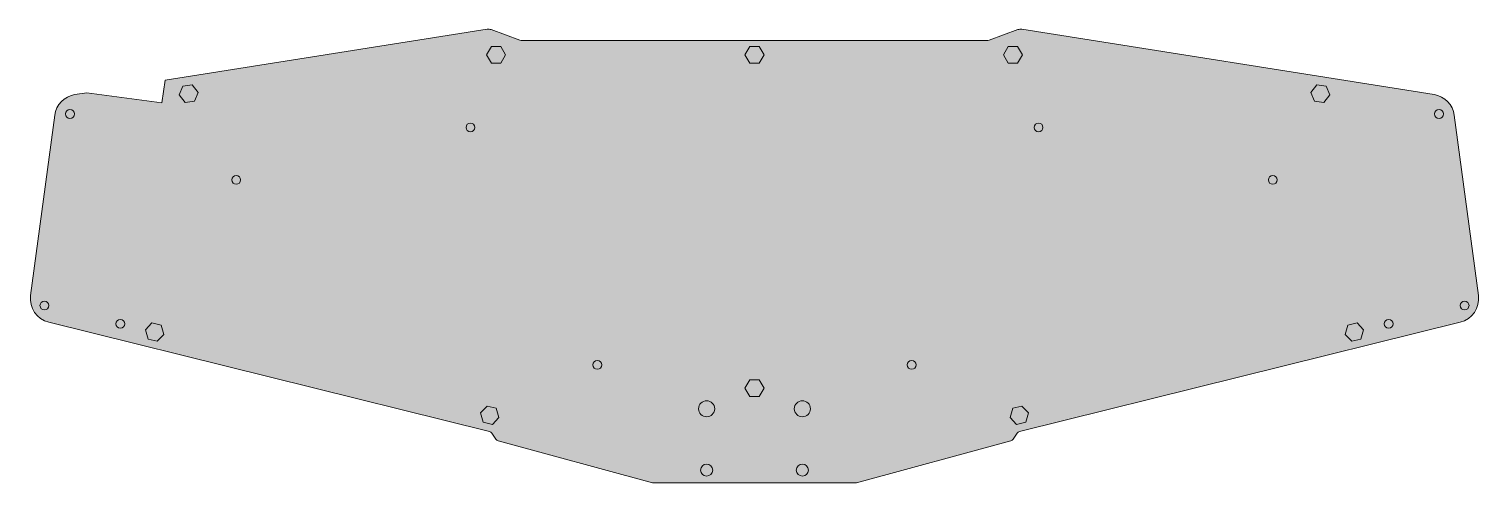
# Model space of a CAD drawing. Header units: millimetres. Extents: x -180 to 180, y -114 to -1.
import ezdxf

# ---------------------------------------------------------------- set-up
doc = ezdxf.new("R2010")
doc.units = ezdxf.units.MM
doc.header["$MEASUREMENT"] = 0
doc.layers.add('基板', color=7, linetype='Continuous', lineweight=0)

msp = doc.modelspace()

# ---------------------------------------------------------------- hatches: boundary and pattern name
at = {"layer": '基板', "transparency": 33554687}
h = msp.add_hatch(color=6, dxfattribs=at)
h.dxf.hatch_style = 2
edge = h.paths.add_edge_path()
edge.add_spline(control_points=[(180, -67.59), (180, -67.59), (174.01, -22.74), (174.01, -22.74), (173.66, -20.11), (171.62, -18.02), (169, -17.6), (169, -17.6), (66.45, -1.36), (66.45, -1.36), (66.12, -1.31), (65.77, -1.35), (65.45, -1.46), (65.45, -1.46), (58.32, -4.06), (58.32, -4.06), (58.1, -4.14), (57.87, -4.18), (57.64, -4.18), (57.64, -4.18), (0, -4.18), (0, -4.18), (0, -4.18), (-57.64, -4.18), (-57.64, -4.18), (-57.87, -4.18), (-58.1, -4.14), (-58.32, -4.06), (-58.32, -4.06), (-65.45, -1.46), (-65.45, -1.46), (-65.77, -1.35), (-66.12, -1.31), (-66.45, -1.36), (-66.45, -1.36), (-146.58, -14.05), (-146.58, -14.05), (-146.58, -14.05), (-147.34, -19.65), (-147.34, -19.65), (-147.34, -19.65), (-166, -17.13), (-166, -17.13), (-166, -17.13), (-169, -17.6), (-169, -17.6), (-171.62, -18.02), (-173.66, -20.11), (-174.01, -22.74), (-174.01, -22.74), (-180, -67.59), (-180, -67.59), (-180.4, -70.62), (-178.46, -73.47), (-175.49, -74.2), (-175.49, -74.2), (-65.89, -101.4), (-65.89, -101.4), (-65.66, -101.46), (-65.45, -101.61), (-65.31, -101.81), (-65.31, -101.81), (-64.32, -103.24), (-64.32, -103.24), (-64.19, -103.43), (-63.99, -103.58), (-63.76, -103.64), (-63.76, -103.64), (-25.36, -114.12), (-25.36, -114.12), (-25.28, -114.14), (-25.19, -114.16), (-25.1, -114.16), (-25.1, -114.16), (0, -114.16), (0, -114.16), (0, -114.16), (25.1, -114.16), (25.1, -114.16), (25.19, -114.16), (25.28, -114.14), (25.36, -114.12), (25.36, -114.12), (63.76, -103.64), (63.76, -103.64), (63.99, -103.58), (64.19, -103.43), (64.32, -103.24), (64.32, -103.24), (65.31, -101.81), (65.31, -101.81), (65.45, -101.61), (65.66, -101.46), (65.89, -101.4), (65.89, -101.4), (175.49, -74.2), (175.49, -74.2), (178.46, -73.47), (180.4, -70.62), (180, -67.59)], knot_values=[0, 0, 0, 0, 1, 1, 1, 2, 2, 2, 3, 3, 3, 4, 4, 4, 5, 5, 5, 6, 6, 6, 7, 7, 7, 8, 8, 8, 9, 9, 9, 10, 10, 10, 11, 11, 11, 12, 12, 12, 13, 13, 13, 14, 14, 14, 15, 15, 15, 16, 16, 16, 17, 17, 17, 18, 18, 18, 19, 19, 19, 20, 20, 20, 21, 21, 21, 22, 22, 22, 23, 23, 23, 24, 24, 24, 25, 25, 25, 26, 26, 26, 27, 27, 27, 28, 28, 28, 29, 29, 29, 30, 30, 30, 31, 31, 31, 32, 32, 32, 33, 33, 33, 33], degree=3, periodic=0)

# ---------------------------------------------------------------- linework, layer by layer
at = {"layer": '基板', "color": 7, "lineweight": 18}
for points in [[(-63.06, -5.67), (-65.43, -5.67), (-66.62, -7.72), (-65.43, -9.77), (-63.06, -9.77), (-61.88, -7.72)], [(1.18, -5.67), (-1.18, -5.67), (-2.37, -7.72), (-1.18, -9.77), (1.18, -9.77), (2.37, -7.72)], [(63.06, -5.67), (65.43, -5.67), (66.62, -7.72), (65.43, -9.77), (63.06, -9.77), (61.88, -7.72)], [(-139.79, -15.18), (-142.14, -15.5), (-143.03, -17.69), (-141.57, -19.56), (-139.23, -19.24), (-138.34, -17.05)], [(139.79, -15.18), (142.14, -15.5), (143.03, -17.69), (141.57, -19.56), (139.23, -19.24), (138.34, -17.05)], [(-147.54, -74.94), (-149.84, -74.38), (-151.47, -76.09), (-150.81, -78.37), (-148.51, -78.93), (-146.87, -77.22)], [(147.54, -74.94), (149.84, -74.38), (151.47, -76.09), (150.81, -78.37), (148.51, -78.93), (146.88, -77.22)], [(1.18, -88.52), (-1.18, -88.52), (-2.37, -90.57), (-1.18, -92.62), (1.18, -92.62), (2.37, -90.57)], [(-64.21, -95.6), (-66.51, -95.04), (-68.15, -96.75), (-67.48, -99.03), (-65.19, -99.59), (-63.55, -97.88)], [(64.21, -95.6), (66.51, -95.04), (68.15, -96.75), (67.48, -99.03), (65.19, -99.59), (63.55, -97.88)]]:
    msp.add_lwpolyline(points, close=True, dxfattribs=at)
for centre in [(-170.21, -22.43), (170.21, -22.43), (-70.63, -25.77), (70.63, -25.77), (-128.88, -38.81), (128.88, -38.81), (-176.57, -70.05), (176.57, -70.05), (-157.69, -74.6), (157.69, -74.6), (-39.08, -84.8), (39.08, -84.8)]:
    msp.add_circle(centre, 1.1, dxfattribs=at)
at = {"layer": '基板', "color": 7, "lineweight": 9}
for centre, radius in [((-11.9, -95.71), 2), ((11.9, -95.71), 2), ((-11.9, -110.95), 1.5), ((11.9, -110.95), 1.5)]:
    msp.add_circle(centre, radius, dxfattribs=at)
at = {"layer": '基板', "color": 7, "lineweight": 18}
msp.add_open_spline([(180, -67.59), (180, -67.59), (174.01, -22.74), (174.01, -22.74), (173.66, -20.11), (171.62, -18.02), (169, -17.6), (169, -17.6), (66.45, -1.36), (66.45, -1.36), (66.12, -1.31), (65.77, -1.35), (65.45, -1.46), (65.45, -1.46), (58.32, -4.06), (58.32, -4.06), (58.1, -4.14), (57.87, -4.18), (57.64, -4.18), (57.64, -4.18), (0, -4.18), (0, -4.18), (0, -4.18), (-57.64, -4.18), (-57.64, -4.18), (-57.87, -4.18), (-58.1, -4.14), (-58.32, -4.06), (-58.32, -4.06), (-65.45, -1.46), (-65.45, -1.46), (-65.77, -1.35), (-66.12, -1.31), (-66.45, -1.36), (-66.45, -1.36), (-146.58, -14.05), (-146.58, -14.05), (-146.58, -14.05), (-147.34, -19.65), (-147.34, -19.65), (-147.34, -19.65), (-166, -17.13), (-166, -17.13), (-166, -17.13), (-169, -17.6), (-169, -17.6), (-171.62, -18.02), (-173.66, -20.11), (-174.01, -22.74), (-174.01, -22.74), (-180, -67.59), (-180, -67.59), (-180.4, -70.62), (-178.46, -73.47), (-175.49, -74.2), (-175.49, -74.2), (-65.89, -101.4), (-65.89, -101.4), (-65.66, -101.46), (-65.45, -101.61), (-65.31, -101.81), (-65.31, -101.81), (-64.32, -103.24), (-64.32, -103.24), (-64.19, -103.43), (-63.99, -103.58), (-63.76, -103.64), (-63.76, -103.64), (-25.36, -114.12), (-25.36, -114.12), (-25.28, -114.14), (-25.19, -114.16), (-25.1, -114.16), (-25.1, -114.16), (0, -114.16), (0, -114.16), (0, -114.16), (25.1, -114.16), (25.1, -114.16), (25.19, -114.16), (25.28, -114.14), (25.36, -114.12), (25.36, -114.12), (63.76, -103.64), (63.76, -103.64), (63.99, -103.58), (64.19, -103.43), (64.32, -103.24), (64.32, -103.24), (65.31, -101.81), (65.31, -101.81), (65.45, -101.61), (65.66, -101.46), (65.89, -101.4), (65.89, -101.4), (175.49, -74.2), (175.49, -74.2), (178.46, -73.47), (180.4, -70.62), (180, -67.59)], degree=3, knots=[0, 0, 0, 0, 1, 1, 1, 2, 2, 2, 3, 3, 3, 4, 4, 4, 5, 5, 5, 6, 6, 6, 7, 7, 7, 8, 8, 8, 9, 9, 9, 10, 10, 10, 11, 11, 11, 12, 12, 12, 13, 13, 13, 14, 14, 14, 15, 15, 15, 16, 16, 16, 17, 17, 17, 18, 18, 18, 19, 19, 19, 20, 20, 20, 21, 21, 21, 22, 22, 22, 23, 23, 23, 24, 24, 24, 25, 25, 25, 26, 26, 26, 27, 27, 27, 28, 28, 28, 29, 29, 29, 30, 30, 30, 31, 31, 31, 32, 32, 32, 33, 33, 33, 33], dxfattribs=at)

doc.saveas('drawing.dxf')
